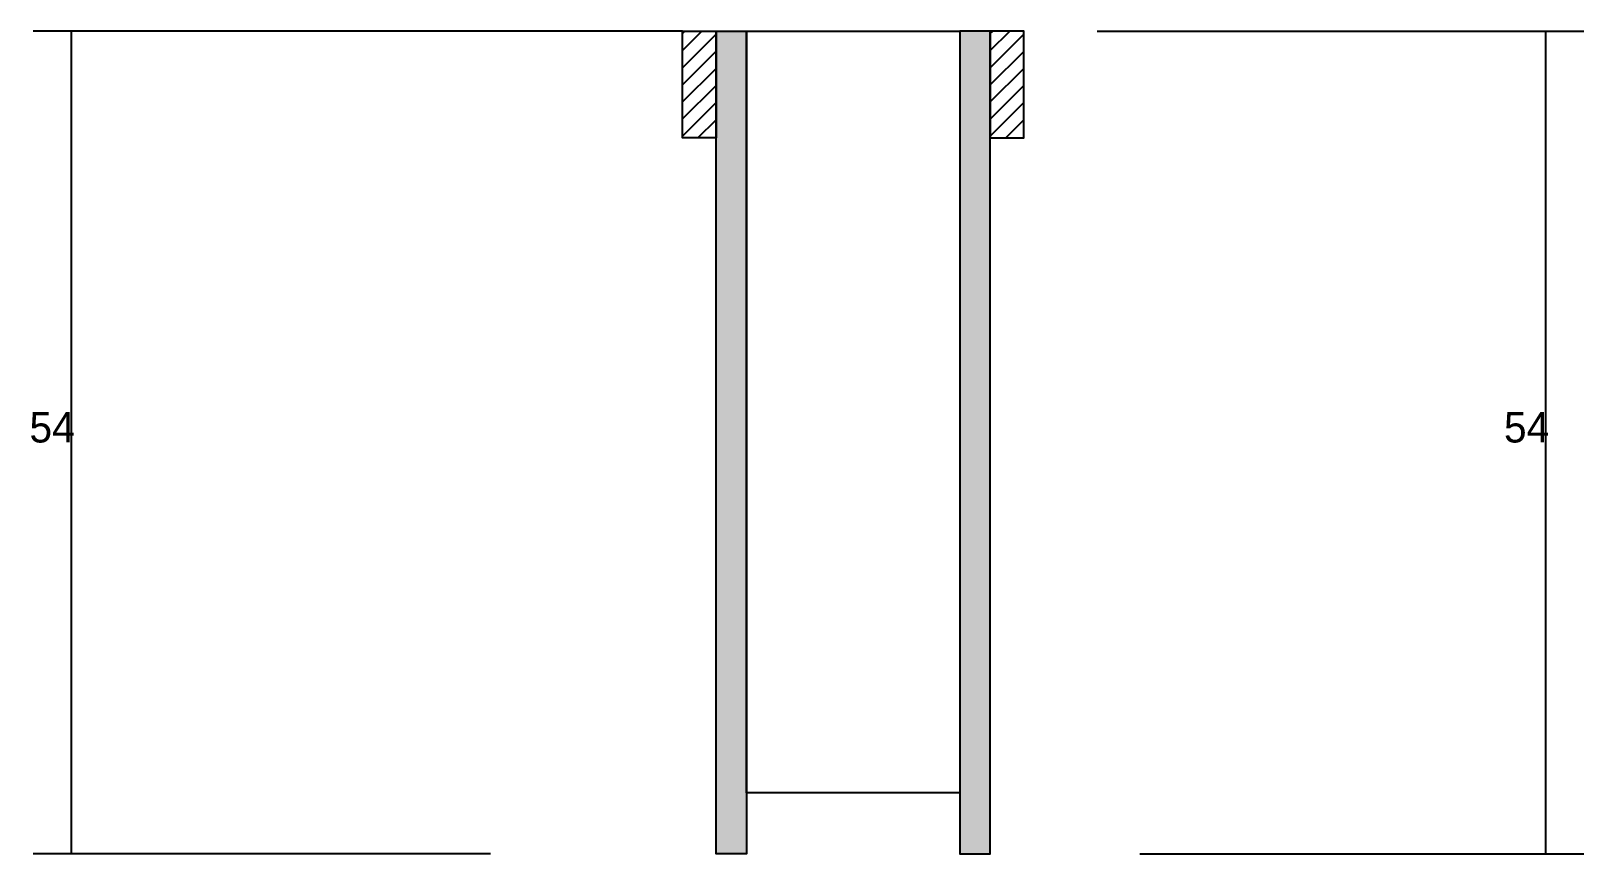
# Model space of a CAD drawing. Header units: metres. Extents: x 4313 to 5571, y 2347 to 3617.
# Drawn here: x 5204.6 to 5408.4, y 2346.9 to 2454.9 of the extents above; entities that cross this region are included whole.
import ezdxf

# ---------------------------------------------------------------- set-up
doc = ezdxf.new("R2010")
doc.units = ezdxf.units.M
for name, color, linetype in [('CONCRETO', 251, 'Continuous'), ('COTA', 241, 'Continuous'), ('Hachura', 253, 'Continuous'), ('Madeira', 126, 'Continuous'), ('Painéis', 200, 'Continuous')]:
    doc.layers.add(name, color=color, linetype=linetype)

msp = doc.modelspace()

# ---------------------------------------------------------------- hatches: boundary and pattern name
at = {"layer": 'Hachura'}
h = msp.add_hatch(dxfattribs=at)
h.set_pattern_fill('ANSI31', scale=0.5)
h.paths.add_polyline_path([(5294.5, 2440.9), (5290.1, 2440.9), (5290.1, 2440.9), (5290.1, 2454.9), (5290.1, 2454.9), (5294.5, 2454.9), (5294.5, 2454.9), (5294.5, 2440.9)])
h = msp.add_hatch(color=8, dxfattribs=at)
h.dxf.hatch_style = 1
h.paths.add_polyline_path([(5298.5, 2454.9), (5294.5, 2454.9), (5294.5, 2454.9), (5294.5, 2346.9), (5294.5, 2346.9), (5298.5, 2346.9), (5298.5, 2346.9), (5298.5, 2454.9)])
h = msp.add_hatch(color=8, dxfattribs=at)
h.dxf.hatch_style = 1
h.paths.add_polyline_path([(5330.5, 2454.9), (5326.5, 2454.9), (5326.5, 2454.9), (5326.5, 2346.9), (5326.5, 2346.9), (5330.5, 2346.9), (5330.5, 2346.9), (5330.5, 2454.9)])
h = msp.add_hatch(dxfattribs=at)
h.set_pattern_fill('ANSI31', scale=0.5)
h.paths.add_polyline_path([(5330.5, 2440.9), (5334.9, 2440.9), (5334.9, 2440.9), (5334.9, 2454.9), (5334.9, 2454.9), (5330.5, 2454.9), (5330.5, 2454.9), (5330.5, 2440.9)])

# ---------------------------------------------------------------- linework, layer by layer
at = {"layer": 'CONCRETO'}
msp.add_lwpolyline([(5298.5, 2454.9), (5298.5, 2454.9), (5326.5, 2454.9), (5326.5, 2426.9), (5326.5, 2426.9), (5326.5, 2354.9), (5298.5, 2354.9), (5298.5, 2454.9)], close=True, dxfattribs=at)
at = {"layer": 'COTA'}
for p, q in [((5290.1, 2454.9), (5204.9, 2454.9)), ((5209.9, 2346.9), (5209.9, 2454.9)), ((5344.5, 2454.9), (5408.4, 2454.9)), ((5403.4, 2346.9), (5403.4, 2454.9)), ((5264.9, 2346.9), (5204.9, 2346.9)), ((5350.1, 2346.9), (5408.4, 2346.9))]:
    msp.add_line(p, q, dxfattribs=at)
at = {"layer": 'Madeira'}
for points in [[(5294.5, 2440.9), (5290.1, 2440.9), (5290.1, 2454.9), (5294.5, 2454.9)], [(5330.5, 2440.9), (5334.9, 2440.9), (5334.9, 2454.9), (5330.5, 2454.9)]]:
    msp.add_lwpolyline(points, close=True, dxfattribs=at)
at = {"layer": 'Painéis'}
for points in [[(5294.5, 2454.9), (5298.5, 2454.9), (5298.5, 2346.9), (5294.5, 2346.9)], [(5330.5, 2454.9), (5326.5, 2454.9), (5326.5, 2346.9), (5330.5, 2346.9)]]:
    msp.add_lwpolyline(points, close=True, dxfattribs=at)

# ---------------------------------------------------------------- texts
at = {"layer": 'COTA'}
for p in [(5204.4, 2400.9), (5397.9, 2400.9)]:
    msp.add_text('54', height=4, dxfattribs=at).set_placement(p)

doc.saveas('drawing.dxf')
